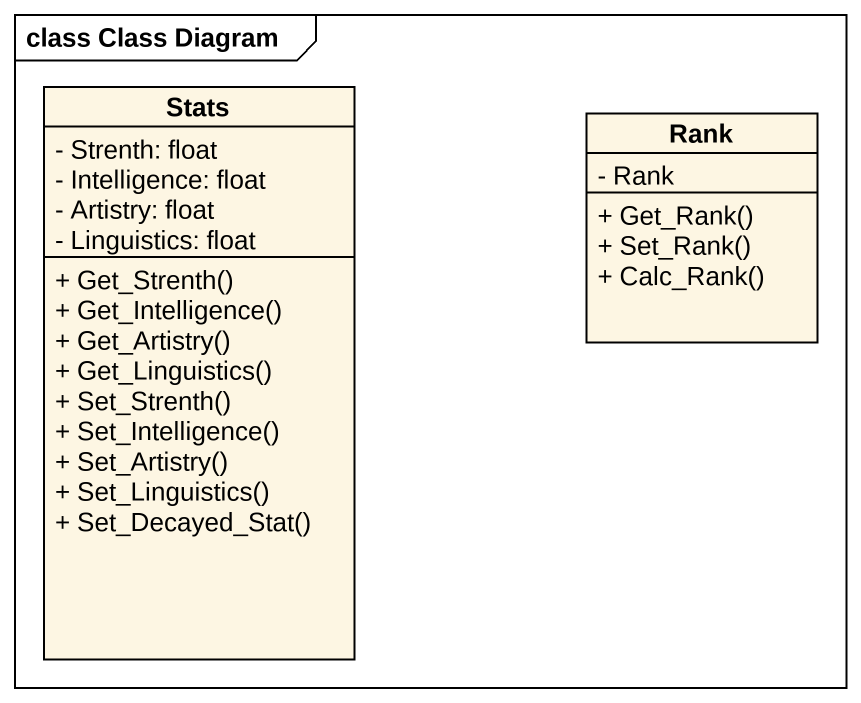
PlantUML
@startuml
mainframe class Class Diagram
hide circle
hide empty members
skinparam classAttributeIconSize 0
class Stats {
  - Strenth: float
  - Intelligence: float
  - Artistry: float
  - Linguistics: float
  + Get_Strenth()
  + Get_Intelligence()
  + Get_Artistry()
  + Get_Linguistics()
  + Set_Strenth()
  + Set_Intelligence()
  + Set_Artistry()
  + Set_Linguistics()
  + Set_Decayed_Stat()
}
class Rank {
  - Rank
  + Get_Rank()
  + Set_Rank()
  + Calc_Rank()
}
@enduml
